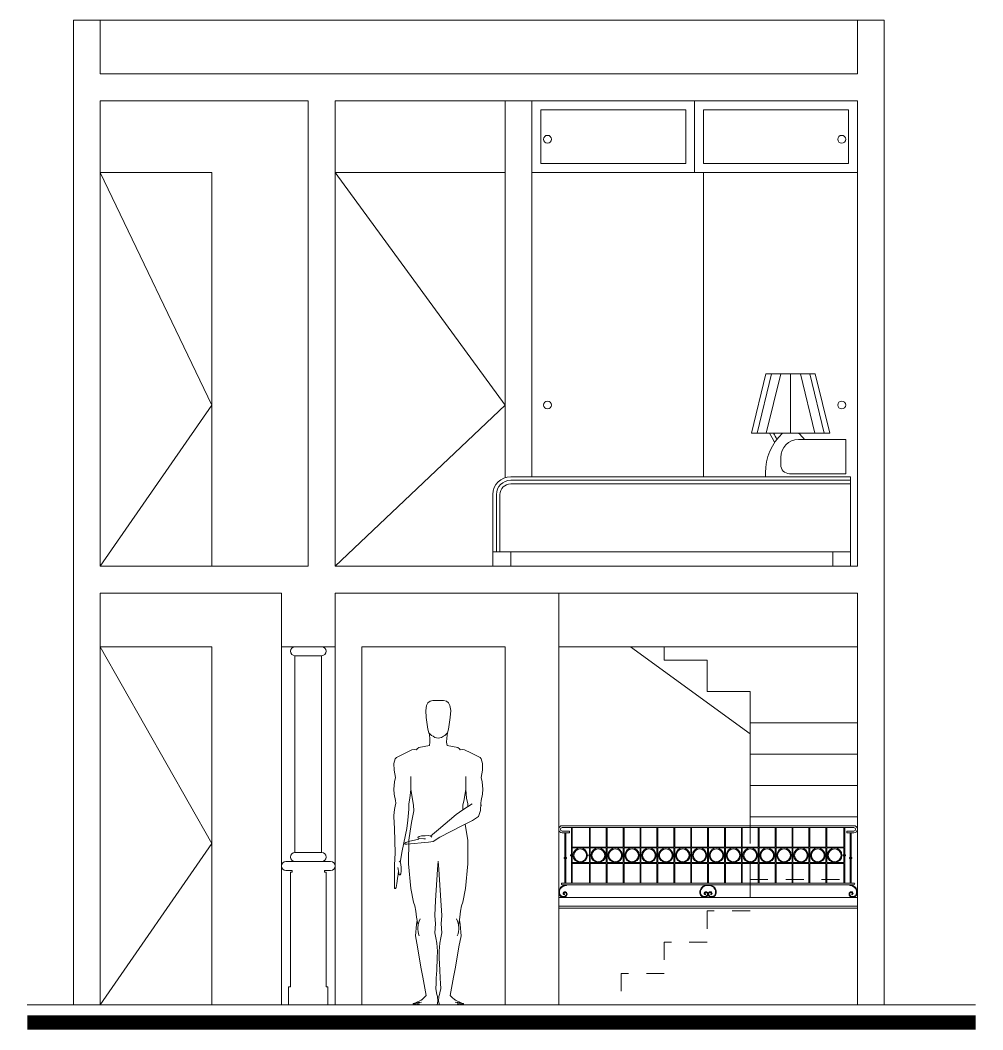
# Model space of a CAD drawing. Header units: millimetres. Extents: x 219.2 to 298.5, y 137.8 to 166.3.
# Drawn here: x 293.08 to 298.46, y 143.82 to 149.46 of the extents above; entities that cross this region are included whole.
import ezdxf

# ---------------------------------------------------------------- set-up
doc = ezdxf.new("R2010")
doc.units = ezdxf.units.MM
doc.linetypes.add('HIDDEN2', pattern=[4.7625, 3.175, -1.5875])
for name, color, linetype, lineweight in [('fach00', 33, 'Continuous', 0), ('fach20', 160, 'Continuous', 20), ('proy', 2, 'HIDDEN2', 0)]:
    doc.layers.add(name, color=color, linetype=linetype, lineweight=lineweight)

# ---------------------------------------------------------------- blocks, each defined once
blk = doc.blocks.new('COMOTE')
for p, q in [((248.9328, 132.7771), (248.9314, 132.7553)), ((248.9362, 132.8065), (248.9328, 132.7771)), ((248.9314, 132.7553), (248.9338, 132.7367)), ((248.9338, 132.7367), (248.9941, 132.7244)), ((248.9941, 132.7244), (249.0027, 132.7172)), ((249.0027, 132.7172), (249.0075, 132.7129)), ((249.0075, 132.7129), (249.0184, 132.7134)), ((249.0184, 132.7134), (249.0323, 132.712)), ((249.0323, 132.712), (249.0671, 132.6958)), ((249.0671, 132.6958), (249.1191, 132.6695)), ((249.1191, 132.6695), (249.1251, 132.6627)), ((249.1251, 132.6627), (249.1325, 132.6363)), ((249.1319, 132.598), (249.1246, 132.558)), ((249.1325, 132.6363), (249.1319, 132.598)), ((249.1246, 132.558), (249.1302, 132.5333)), ((249.0435, 132.4422), (249.0383, 132.4902)), ((249.1302, 132.5333), (249.1332, 132.4914)), ((249.1332, 132.4914), (249.1313, 132.4646)), ((249.0501, 132.4104), (249.0435, 132.4422)), ((249.1246, 132.4285), (249.1223, 132.4145)), ((249.1313, 132.4646), (249.1246, 132.4285)), ((248.9843, 132.3499), (249.0224, 132.3772)), ((249.0224, 132.3772), (249.0736, 132.411)), ((249.0501, 132.3955), (249.0501, 132.4104)), ((249.1095, 132.3394), (249.1211, 132.373)), ((249.1211, 132.373), (249.1223, 132.4145)), ((249.1223, 132.4145), (249.1251, 132.3981)), ((248.8866, 132.2666), (248.9843, 132.3499)), ((249.0766, 132.3177), (249.0171, 132.2878)), ((249.0818, 132.3208), (249.0766, 132.3177)), ((249.1095, 132.3394), (249.0818, 132.3208)), ((248.8418, 132.2306), (248.8866, 132.2666)), ((249.0171, 132.2878), (248.8945, 132.2244)), ((248.7261, 132.201), (248.7529, 132.2073)), ((248.7529, 132.2073), (248.7766, 132.2129)), ((248.8945, 132.2244), (248.856, 132.2)), ((248.6985, 132.1904), (248.7035, 132.194)), ((248.6988, 132.186), (248.6985, 132.1904)), ((248.7003, 132.1842), (248.6988, 132.186)), ((248.7087, 132.1843), (248.7003, 132.1842)), ((248.7035, 132.194), (248.7261, 132.201)), ((248.8301, 132.1966), (248.7087, 132.1843)), ((248.8301, 132.1966), (248.856, 132.2)), ((248.7676, 131.2953), (248.7691, 131.2996)), ((248.7691, 131.2996), (248.773, 131.2999)), ((248.773, 131.2999), (248.777, 131.3001)), ((248.7756, 131.2962), (248.7773, 131.301)), ((248.9942, 131.2962), (248.9925, 131.301)), ((248.9968, 131.2999), (248.9928, 131.3001)), ((249.0006, 131.2996), (248.9968, 131.2999)), ((249.0022, 131.2953), (249.0006, 131.2996)), ((248.7467, 131.2929), (248.7478, 131.2957)), ((248.747, 131.2903), (248.7467, 131.2929)), ((248.7511, 131.288), (248.747, 131.2903)), ((248.7478, 131.2957), (248.7503, 131.2959)), ((248.7503, 131.2959), (248.7529, 131.2961)), ((248.7519, 131.2935), (248.7531, 131.2966)), ((248.7522, 131.2906), (248.7519, 131.2935)), ((248.7568, 131.288), (248.7522, 131.2906)), ((248.7531, 131.2966), (248.756, 131.2969)), ((248.756, 131.2969), (248.7603, 131.2971)), ((248.7592, 131.2943), (248.7606, 131.298)), ((248.7596, 131.291), (248.7592, 131.2943)), ((248.765, 131.288), (248.7596, 131.291)), ((248.7606, 131.298), (248.764, 131.2984)), ((248.764, 131.2984), (248.7688, 131.2986)), ((248.768, 131.2914), (248.7676, 131.2953)), ((248.7742, 131.288), (248.768, 131.2914)), ((248.776, 131.2918), (248.7756, 131.2962)), ((248.783, 131.288), (248.776, 131.2918)), ((248.9868, 131.288), (248.9938, 131.2918)), ((248.9938, 131.2918), (248.9942, 131.2962)), ((248.9956, 131.288), (249.0018, 131.2914)), ((249.0058, 131.2984), (249.001, 131.2986)), ((249.0018, 131.2914), (249.0022, 131.2953)), ((249.0048, 131.288), (249.0102, 131.291)), ((249.0092, 131.298), (249.0058, 131.2984)), ((249.0105, 131.2943), (249.0092, 131.298)), ((249.0138, 131.2969), (249.0095, 131.2971)), ((249.0102, 131.291), (249.0105, 131.2943)), ((249.0129, 131.288), (249.0176, 131.2906)), ((249.0167, 131.2966), (249.0138, 131.2969)), ((249.0179, 131.2935), (249.0167, 131.2966)), ((249.0194, 131.2959), (249.0169, 131.2961)), ((249.0176, 131.2906), (249.0179, 131.2935)), ((249.0187, 131.288), (249.0228, 131.2903)), ((249.022, 131.2957), (249.0194, 131.2959)), ((249.023, 131.2929), (249.022, 131.2957)), ((249.0228, 131.2903), (249.023, 131.2929))]:
    blk.add_line(p, q)
blk.add_lwpolyline([(248.9149, 132.9873, 0.023085), (248.8549, 132.9873), (248.8388, 132.983), (248.8274, 132.9747), (248.8197, 132.9591), (248.8149, 132.9317), (248.818, 132.8922), (248.8269, 132.8281), (248.8329, 132.8072), (248.8475, 132.7923), (248.8555, 132.7888), (248.8665, 132.7811), (248.8849, 132.7779), (248.9033, 132.7811), (248.9143, 132.7888), (248.9223, 132.7923), (248.9369, 132.8072), (248.9429, 132.8281), (248.9518, 132.8922), (248.9549, 132.9317), (248.9501, 132.9591), (248.9424, 132.9747), (248.9309, 132.983)], format="xyb", close=True)
for points in [[(248.8336, 132.8065), (248.837, 132.7771), (248.8384, 132.7553), (248.836, 132.7367), (248.7757, 132.7244), (248.7671, 132.7172), (248.7623, 132.7129), (248.7514, 132.7134), (248.7375, 132.712), (248.7027, 132.6958), (248.6507, 132.6695), (248.6446, 132.6627), (248.6373, 132.6363), (248.6379, 132.598), (248.6452, 132.558), (248.6396, 132.5333), (248.6366, 132.4914), (248.6384, 132.4646), (248.6452, 132.4285), (248.6475, 132.4145), (248.6446, 132.3981), (248.6396, 132.3779), (248.6367, 132.3447), (248.6366, 132.3386), (248.6393, 132.272), (248.6432, 132.1341), (248.6393, 132.0691), (248.6393, 131.9471), (248.6401, 131.9387), (248.642, 131.9374), (248.6465, 131.9375), (248.6495, 131.9428), (248.6541, 131.966), (248.6578, 131.9933), (248.661, 132.0175), (248.6626, 132.0361)], [(248.7708, 131.738), (248.7636, 131.7775), (248.76, 131.8111), (248.7545, 131.841), (248.7469, 131.8614), (248.7321, 131.9375), (248.7193, 132.0757), (248.7205, 132.2074), (248.7337, 132.2953), (248.7363, 132.3156), (248.7478, 132.3721), (248.7469, 132.403), (248.7399, 132.4348), (248.731, 132.4931), (248.731, 132.5638)], [(249.0221, 132.377), (249.0228, 132.403), (249.0299, 132.4348), (249.0388, 132.4931), (249.0388, 132.5638)], [(248.6726, 132.0825), (248.6839, 132.1476), (248.7094, 132.2735), (248.7149, 132.32), (248.7196, 132.3812), (248.7196, 132.4104), (248.7263, 132.4422), (248.7315, 132.4902)], [(248.999, 131.738), (249.0062, 131.7775), (249.0097, 131.8111), (249.0153, 131.841), (249.0229, 131.8614), (249.0377, 131.9375), (249.0505, 132.0757), (249.0493, 132.2074), (249.0361, 132.2953), (249.0358, 132.2972)], [(248.8141, 132.215), (248.8035, 132.2157), (248.7825, 132.2175), (248.7716, 132.2186), (248.7711, 132.2232), (248.7775, 132.2282), (248.7911, 132.2318), (248.8107, 132.2323), (248.83, 132.2328), (248.8435, 132.2303), (248.8482, 132.2249)], [(248.6593, 132.0551), (248.661, 132.0446), (248.6649, 132.0238), (248.6671, 132.0131), (248.6717, 132.0131), (248.6761, 132.0199), (248.6783, 132.0338), (248.6768, 132.0534), (248.6754, 132.0726), (248.6715, 132.0858), (248.6656, 132.0899)], [(248.7913, 131.3019), (248.7817, 131.3015), (248.7773, 131.301), (248.7476, 131.2956), (248.744, 131.2941), (248.7437, 131.2903), (248.7444, 131.288), (248.8779, 131.288), (248.8832, 131.3074), (248.8812, 131.3341), (248.8773, 131.3453), (248.8753, 131.3552), (248.8712, 131.3786), (248.8722, 131.4075), (248.8735, 131.4367), (248.8766, 131.4808), (248.879, 131.5492), (248.88, 131.5867), (248.8762, 131.6317), (248.8706, 131.6626), (248.8656, 131.6896), (248.869, 131.7404), (248.8657, 131.7859), (248.8702, 131.8709), (248.881, 132.0434), (248.8849, 132.0903), (248.8888, 132.0434), (248.8995, 131.8709), (248.904, 131.7859), (248.9007, 131.7404), (248.9041, 131.6896), (248.8992, 131.6626), (248.8936, 131.6317), (248.8898, 131.5867), (248.8907, 131.5492), (248.8932, 131.4808), (248.8963, 131.4367), (248.8976, 131.4075), (248.8986, 131.3786), (248.8945, 131.3552), (248.8925, 131.3453), (248.8886, 131.3341), (248.8866, 131.3074), (248.8919, 131.288), (249.0254, 131.288), (249.0261, 131.2903), (249.0258, 131.2941), (249.0222, 131.2956), (248.9925, 131.301), (248.9881, 131.3015), (248.9785, 131.3019)]]:
    blk.add_lwpolyline(points)
for points in [[(248.7669, 131.7597), (248.7628, 131.7357), (248.7571, 131.6729), (248.7695, 131.6107), (248.7881, 131.4976), (248.7993, 131.4423), (248.8179, 131.3403), (248.8086, 131.331, -0.007716), (248.8083, 131.3307), (248.7922, 131.3157, -0.084888), (248.7894, 131.3138), (248.7568, 131.2995), (248.7476, 131.2956)], [(249.0029, 131.7597), (249.007, 131.7357), (249.0126, 131.6729), (249.0003, 131.6107), (248.9817, 131.4976), (248.9704, 131.4423), (248.9518, 131.3403), (248.9612, 131.331, 0.007716), (248.9614, 131.3307), (248.9776, 131.3157, 0.084888), (248.9804, 131.3138), (249.013, 131.2995), (249.0222, 131.2956)]]:
    blk.add_lwpolyline(points, format="xyb")
for start, end in [(153.0751, 201.7459), (338.2541, 26.9249)]:
    blk.add_arc((248.8849, 131.7152), 0.1145, start, end)

msp = doc.modelspace()

# ---------------------------------------------------------------- linework, layer by layer
at = {"layer": 'fach00'}
for p, q in [((297.764, 149.4613), (293.5316, 149.4613)), ((295.794, 149.0113), (295.794, 146.9061)), ((295.944, 149.0113), (295.944, 146.9113)), ((296.854, 148.6113), (296.854, 149.0113)), ((294.1546, 148.6113), (293.5316, 148.6113)), ((294.1546, 147.3113), (293.5316, 148.6113)), ((294.1546, 148.6113), (294.1546, 146.4113)), ((295.794, 148.6113), (294.844, 148.6113)), ((295.794, 147.3113), (294.844, 148.6113)), ((295.944, 148.6113), (297.764, 148.6113)), ((296.904, 148.6113), (296.904, 146.9113)), ((297.2525, 147.4862), (297.1719, 147.1544)), ((297.2834, 147.4862), (297.2027, 147.1544)), ((297.5285, 147.4862), (297.2525, 147.4862)), ((297.3349, 147.4862), (297.2542, 147.1544)), ((297.3905, 147.4862), (297.3905, 147.1544)), ((297.4461, 147.4862), (297.5268, 147.1544)), ((297.4976, 147.4862), (297.5783, 147.1544)), ((297.6091, 147.1544), (297.5285, 147.4862)), ((293.5316, 146.4113), (294.1546, 147.3113)), ((294.844, 146.4113), (295.794, 147.3113)), ((297.1719, 147.1544), (297.6091, 147.1544)), ((297.4351, 147.1187), (297.6996, 147.1187)), ((297.6996, 147.1187), (297.6996, 146.9279)), ((297.3351, 146.9779), (297.3351, 147.0187)), ((297.6996, 146.9279), (297.3851, 146.9279)), ((295.8259, 146.9113), (297.7259, 146.9113)), ((295.8259, 146.8913), (297.7259, 146.8913)), ((295.8259, 146.8713), (297.7259, 146.8713)), ((297.7259, 146.9113), (297.7259, 146.491)), ((295.7259, 146.8113), (295.7259, 146.491)), ((295.7459, 146.8113), (295.7459, 146.491)), ((295.7659, 146.8113), (295.7659, 146.491)), ((295.7259, 146.491), (297.7259, 146.491)), ((295.7259, 146.491), (295.7259, 146.4113)), ((295.8259, 146.491), (295.8259, 146.4113)), ((297.6259, 146.491), (297.6259, 146.4113)), ((297.7259, 146.491), (297.7259, 146.4113)), ((295.8259, 146.4113), (295.7259, 146.4113)), ((297.7259, 146.4113), (297.6259, 146.4113)), ((296.094, 146.2613), (296.094, 143.9613)), ((294.1546, 144.8613), (293.5316, 145.9613)), ((294.1546, 145.9613), (293.5316, 145.9613)), ((294.1546, 145.9613), (294.1546, 143.9613)), ((294.544, 145.9613), (294.544, 143.9613)), ((294.619, 144.8113), (294.619, 145.9113)), ((294.769, 145.9113), (294.619, 145.9113)), ((294.769, 144.8113), (294.769, 145.9113)), ((294.844, 145.9613), (294.844, 143.9613)), ((294.994, 145.9613), (294.994, 143.9613)), ((295.794, 145.9613), (294.994, 145.9613)), ((295.794, 145.9613), (295.794, 143.9613)), ((296.094, 145.9613), (297.764, 145.9613)), ((297.164, 145.4745), (296.4962, 145.9613)), ((296.684, 145.8863), (296.684, 145.9613)), ((296.684, 145.8863), (296.924, 145.8863)), ((296.924, 145.7113), (296.924, 145.8863)), ((297.164, 145.7113), (296.924, 145.7113)), ((297.164, 144.9615), (297.164, 145.7113)), ((297.164, 145.5363), (297.764, 145.5363)), ((297.164, 145.3613), (297.764, 145.3613)), ((297.164, 145.1863), (297.764, 145.1863)), ((297.164, 145.0113), (297.764, 145.0113)), ((297.744, 144.9615), (296.114, 144.9615)), ((297.744, 144.9515), (296.114, 144.9515)), ((296.1648, 144.7994), (296.1648, 144.9515)), ((296.1698, 144.842), (296.1698, 144.9515)), ((296.2658, 144.842), (296.2658, 144.9515)), ((296.2708, 144.842), (296.2708, 144.9515)), ((296.3601, 144.842), (296.3601, 144.9515)), ((296.3651, 144.842), (296.3651, 144.9515)), ((296.4545, 144.842), (296.4545, 144.9515)), ((296.4595, 144.842), (296.4595, 144.9515)), ((296.5489, 144.842), (296.5489, 144.9515)), ((296.5539, 144.842), (296.5539, 144.9515)), ((296.6433, 144.842), (296.6433, 144.9515)), ((296.6483, 144.842), (296.6483, 144.9515)), ((296.7377, 144.842), (296.7377, 144.9515)), ((296.7427, 144.842), (296.7427, 144.9515)), ((296.8321, 144.842), (296.8321, 144.9515)), ((296.8371, 144.842), (296.8371, 144.9515)), ((296.9265, 144.842), (296.9265, 144.9515)), ((296.9315, 144.842), (296.9315, 144.9515)), ((297.0208, 144.842), (297.0208, 144.9515)), ((297.0258, 144.842), (297.0258, 144.9515)), ((297.1152, 144.842), (297.1152, 144.9515)), ((297.1202, 144.842), (297.1202, 144.9515)), ((297.2096, 144.842), (297.2096, 144.9515)), ((297.2146, 144.842), (297.2146, 144.9515)), ((297.304, 144.842), (297.304, 144.9515)), ((297.309, 144.842), (297.309, 144.9515)), ((297.3984, 144.842), (297.3984, 144.9515)), ((297.4034, 144.842), (297.4034, 144.9515)), ((297.4928, 144.842), (297.4928, 144.9515)), ((297.4978, 144.842), (297.4978, 144.9515)), ((297.5871, 144.842), (297.5871, 144.9515)), ((297.5921, 144.842), (297.5921, 144.9515)), ((297.6881, 144.842), (297.6881, 144.9515)), ((297.6931, 144.7994), (297.6931, 144.9515)), ((296.154, 144.9315), (296.114, 144.9315)), ((296.154, 144.9215), (296.114, 144.9215)), ((296.129, 144.7844), (296.129, 144.9215)), ((296.134, 144.7844), (296.134, 144.9215)), ((296.154, 144.9315), (296.154, 144.9215)), ((297.704, 144.9315), (297.704, 144.9215)), ((297.704, 144.9315), (297.744, 144.9315)), ((297.704, 144.9215), (297.744, 144.9215)), ((297.724, 144.7844), (297.724, 144.9215)), ((297.729, 144.7844), (297.729, 144.9215)), ((293.5316, 143.9613), (294.1546, 144.8613)), ((296.1698, 144.842), (296.2658, 144.842)), ((296.1698, 144.7994), (296.1698, 144.837)), ((296.1698, 144.837), (296.2658, 144.837)), ((296.2658, 144.7994), (296.2658, 144.837)), ((296.2708, 144.842), (296.3601, 144.842)), ((296.2708, 144.7994), (296.2708, 144.837)), ((296.2708, 144.837), (296.3601, 144.837)), ((296.3601, 144.7994), (296.3601, 144.837)), ((296.3651, 144.842), (296.4545, 144.842)), ((296.3651, 144.7994), (296.3651, 144.837)), ((296.3651, 144.837), (296.4545, 144.837)), ((296.4545, 144.7994), (296.4545, 144.837)), ((296.4595, 144.842), (296.5489, 144.842)), ((296.4595, 144.7994), (296.4595, 144.837)), ((296.4595, 144.837), (296.5489, 144.837)), ((296.5489, 144.7994), (296.5489, 144.837)), ((296.5539, 144.842), (296.6433, 144.842)), ((296.5539, 144.7994), (296.5539, 144.837)), ((296.5539, 144.837), (296.6433, 144.837)), ((296.6433, 144.7994), (296.6433, 144.837)), ((296.6483, 144.842), (296.7377, 144.842)), ((296.6483, 144.7994), (296.6483, 144.837)), ((296.6483, 144.837), (296.7377, 144.837)), ((296.7377, 144.7994), (296.7377, 144.837)), ((296.7427, 144.842), (296.8321, 144.842)), ((296.7427, 144.7994), (296.7427, 144.837)), ((296.7427, 144.837), (296.8321, 144.837)), ((296.8321, 144.7994), (296.8321, 144.837)), ((296.8371, 144.842), (296.9265, 144.842)), ((296.8371, 144.7994), (296.8371, 144.837)), ((296.8371, 144.837), (296.9265, 144.837)), ((296.9265, 144.7994), (296.9265, 144.837)), ((296.9315, 144.842), (297.0208, 144.842)), ((296.9315, 144.7994), (296.9315, 144.837)), ((296.9315, 144.837), (297.0208, 144.837)), ((297.0208, 144.7994), (297.0208, 144.837)), ((297.0258, 144.842), (297.1152, 144.842)), ((297.0258, 144.7994), (297.0258, 144.837)), ((297.0258, 144.837), (297.1152, 144.837)), ((297.1152, 144.7994), (297.1152, 144.837)), ((297.1202, 144.842), (297.2096, 144.842)), ((297.1202, 144.7994), (297.1202, 144.837)), ((297.1202, 144.837), (297.2096, 144.837)), ((297.2096, 144.7994), (297.2096, 144.837)), ((297.2146, 144.842), (297.304, 144.842)), ((297.2146, 144.7994), (297.2146, 144.837)), ((297.2146, 144.837), (297.304, 144.837)), ((297.304, 144.7994), (297.304, 144.837)), ((297.309, 144.842), (297.3984, 144.842)), ((297.309, 144.7994), (297.309, 144.837)), ((297.309, 144.837), (297.3984, 144.837)), ((297.3984, 144.7994), (297.3984, 144.837)), ((297.4034, 144.842), (297.4928, 144.842)), ((297.4034, 144.7994), (297.4034, 144.837)), ((297.4034, 144.837), (297.4928, 144.837)), ((297.4928, 144.7994), (297.4928, 144.837)), ((297.4978, 144.842), (297.5871, 144.842)), ((297.4978, 144.7994), (297.4978, 144.837)), ((297.4978, 144.837), (297.5871, 144.837)), ((297.5871, 144.7994), (297.5871, 144.837)), ((297.5921, 144.842), (297.6881, 144.842)), ((297.5921, 144.7994), (297.5921, 144.837)), ((297.5921, 144.837), (297.6881, 144.837)), ((297.6881, 144.7994), (297.6881, 144.837)), ((294.769, 144.8113), (294.619, 144.8113)), ((296.1249, 144.7784), (296.1249, 144.7844)), ((296.138, 144.7844), (296.1249, 144.7844)), ((296.138, 144.7784), (296.138, 144.7844)), ((296.1739, 144.7994), (296.1608, 144.7994)), ((296.1608, 144.7934), (296.1608, 144.7994)), ((296.1739, 144.7934), (296.1608, 144.7934)), ((296.1648, 144.6413), (296.1648, 144.7934)), ((296.1698, 144.7558), (296.1698, 144.7934)), ((296.1739, 144.7934), (296.1739, 144.7994)), ((296.2617, 144.7934), (296.2617, 144.7994)), ((296.2748, 144.7994), (296.2617, 144.7994)), ((296.2748, 144.7934), (296.2617, 144.7934)), ((296.2658, 144.7558), (296.2658, 144.7934)), ((296.2708, 144.7558), (296.2708, 144.7934)), ((296.2748, 144.7934), (296.2748, 144.7994)), ((296.3561, 144.7934), (296.3561, 144.7994)), ((296.3692, 144.7994), (296.3561, 144.7994)), ((296.3692, 144.7934), (296.3561, 144.7934)), ((296.3601, 144.7558), (296.3601, 144.7934)), ((296.3651, 144.7558), (296.3651, 144.7934)), ((296.3692, 144.7934), (296.3692, 144.7994)), ((296.4505, 144.7934), (296.4505, 144.7994)), ((296.4636, 144.7994), (296.4505, 144.7994)), ((296.4636, 144.7934), (296.4505, 144.7934)), ((296.4545, 144.7558), (296.4545, 144.7934)), ((296.4595, 144.7558), (296.4595, 144.7934)), ((296.4636, 144.7934), (296.4636, 144.7994)), ((296.5449, 144.7934), (296.5449, 144.7994)), ((296.558, 144.7994), (296.5449, 144.7994)), ((296.558, 144.7934), (296.5449, 144.7934)), ((296.5489, 144.7558), (296.5489, 144.7934)), ((296.5539, 144.7558), (296.5539, 144.7934)), ((296.558, 144.7934), (296.558, 144.7994)), ((296.6392, 144.7934), (296.6392, 144.7994)), ((296.6524, 144.7994), (296.6392, 144.7994)), ((296.6524, 144.7934), (296.6392, 144.7934)), ((296.6433, 144.7558), (296.6433, 144.7934)), ((296.6483, 144.7558), (296.6483, 144.7934)), ((296.6524, 144.7934), (296.6524, 144.7994)), ((296.7336, 144.7934), (296.7336, 144.7994)), ((296.7467, 144.7994), (296.7336, 144.7994)), ((296.7467, 144.7934), (296.7336, 144.7934)), ((296.7377, 144.7558), (296.7377, 144.7934)), ((296.7427, 144.7558), (296.7427, 144.7934)), ((296.7467, 144.7934), (296.7467, 144.7994)), ((296.828, 144.7934), (296.828, 144.7994)), ((296.8411, 144.7994), (296.828, 144.7994)), ((296.8411, 144.7934), (296.828, 144.7934)), ((296.8321, 144.7558), (296.8321, 144.7934)), ((296.8371, 144.7558), (296.8371, 144.7934)), ((296.8411, 144.7934), (296.8411, 144.7994)), ((296.9224, 144.7934), (296.9224, 144.7994)), ((296.9355, 144.7994), (296.9224, 144.7994)), ((296.9355, 144.7934), (296.9224, 144.7934)), ((296.9265, 144.7558), (296.9265, 144.7934)), ((296.9315, 144.7558), (296.9315, 144.7934)), ((296.9355, 144.7934), (296.9355, 144.7994)), ((297.0168, 144.7934), (297.0168, 144.7994)), ((297.0299, 144.7994), (297.0168, 144.7994)), ((297.0299, 144.7934), (297.0168, 144.7934)), ((297.0208, 144.7558), (297.0208, 144.7934)), ((297.0258, 144.7558), (297.0258, 144.7934)), ((297.0299, 144.7934), (297.0299, 144.7994)), ((297.1112, 144.7934), (297.1112, 144.7994)), ((297.1243, 144.7994), (297.1112, 144.7994)), ((297.1243, 144.7934), (297.1112, 144.7934)), ((297.1152, 144.7558), (297.1152, 144.7934)), ((297.1202, 144.7558), (297.1202, 144.7934)), ((297.1243, 144.7934), (297.1243, 144.7994)), ((297.2056, 144.7934), (297.2056, 144.7994)), ((297.2187, 144.7994), (297.2056, 144.7994)), ((297.2187, 144.7934), (297.2056, 144.7934)), ((297.2096, 144.7558), (297.2096, 144.7934)), ((297.2146, 144.7558), (297.2146, 144.7934)), ((297.2187, 144.7934), (297.2187, 144.7994)), ((297.2999, 144.7934), (297.2999, 144.7994)), ((297.313, 144.7994), (297.2999, 144.7994)), ((297.313, 144.7934), (297.2999, 144.7934)), ((297.304, 144.7558), (297.304, 144.7934)), ((297.309, 144.7558), (297.309, 144.7934)), ((297.313, 144.7934), (297.313, 144.7994)), ((297.3943, 144.7934), (297.3943, 144.7994)), ((297.4074, 144.7994), (297.3943, 144.7994)), ((297.4074, 144.7934), (297.3943, 144.7934)), ((297.3984, 144.7558), (297.3984, 144.7934)), ((297.4034, 144.7558), (297.4034, 144.7934)), ((297.4074, 144.7934), (297.4074, 144.7994)), ((297.4887, 144.7934), (297.4887, 144.7994)), ((297.5018, 144.7994), (297.4887, 144.7994)), ((297.5018, 144.7934), (297.4887, 144.7934)), ((297.4928, 144.7558), (297.4928, 144.7934)), ((297.4978, 144.7558), (297.4978, 144.7934)), ((297.5018, 144.7934), (297.5018, 144.7994)), ((297.5831, 144.7934), (297.5831, 144.7994)), ((297.5962, 144.7994), (297.5831, 144.7994)), ((297.5962, 144.7934), (297.5831, 144.7934)), ((297.5871, 144.7558), (297.5871, 144.7934)), ((297.5921, 144.7558), (297.5921, 144.7934)), ((297.5962, 144.7934), (297.5962, 144.7994)), ((297.684, 144.7934), (297.684, 144.7994)), ((297.684, 144.7994), (297.6971, 144.7994)), ((297.684, 144.7934), (297.6971, 144.7934)), ((297.6881, 144.7558), (297.6881, 144.7934)), ((297.6931, 144.6413), (297.6931, 144.7934)), ((297.6971, 144.7934), (297.6971, 144.7994)), ((297.7199, 144.7844), (297.733, 144.7844)), ((297.7199, 144.7784), (297.7199, 144.7844)), ((297.733, 144.7784), (297.733, 144.7844)), ((296.138, 144.7784), (296.1249, 144.7784)), ((296.129, 144.6413), (296.129, 144.7784)), ((296.134, 144.6413), (296.134, 144.7784)), ((296.1698, 144.7558), (296.2658, 144.7558)), ((296.1698, 144.6413), (296.1698, 144.7508)), ((296.1698, 144.7508), (296.2658, 144.7508)), ((296.2658, 144.6413), (296.2658, 144.7508)), ((296.2708, 144.7558), (296.3601, 144.7558)), ((296.2708, 144.6413), (296.2708, 144.7508)), ((296.2708, 144.7508), (296.3601, 144.7508)), ((296.3601, 144.6413), (296.3601, 144.7508)), ((296.3651, 144.7558), (296.4545, 144.7558)), ((296.3651, 144.6413), (296.3651, 144.7508)), ((296.3651, 144.7508), (296.4545, 144.7508)), ((296.4545, 144.6413), (296.4545, 144.7508)), ((296.4595, 144.7558), (296.5489, 144.7558)), ((296.4595, 144.6413), (296.4595, 144.7508)), ((296.4595, 144.7508), (296.5489, 144.7508)), ((296.5489, 144.6413), (296.5489, 144.7508)), ((296.5539, 144.7558), (296.6433, 144.7558)), ((296.5539, 144.6413), (296.5539, 144.7508)), ((296.5539, 144.7508), (296.6433, 144.7508)), ((296.6433, 144.6413), (296.6433, 144.7508)), ((296.6483, 144.7558), (296.7377, 144.7558)), ((296.6483, 144.6413), (296.6483, 144.7508)), ((296.6483, 144.7508), (296.7377, 144.7508)), ((296.7377, 144.6413), (296.7377, 144.7508)), ((296.7427, 144.7558), (296.8321, 144.7558)), ((296.7427, 144.6413), (296.7427, 144.7508)), ((296.7427, 144.7508), (296.8321, 144.7508)), ((296.8321, 144.6413), (296.8321, 144.7508)), ((296.8371, 144.7558), (296.9265, 144.7558)), ((296.8371, 144.6413), (296.8371, 144.7508)), ((296.8371, 144.7508), (296.9265, 144.7508)), ((296.9265, 144.6413), (296.9265, 144.7508)), ((296.9315, 144.7558), (297.0208, 144.7558)), ((296.9315, 144.6413), (296.9315, 144.7508)), ((296.9315, 144.7508), (297.0208, 144.7508)), ((297.0208, 144.6413), (297.0208, 144.7508)), ((297.0258, 144.7558), (297.1152, 144.7558)), ((297.0258, 144.6413), (297.0258, 144.7508)), ((297.0258, 144.7508), (297.1152, 144.7508)), ((297.1152, 144.6413), (297.1152, 144.7508)), ((297.1202, 144.7558), (297.2096, 144.7558)), ((297.1202, 144.6413), (297.1202, 144.7508)), ((297.1202, 144.7508), (297.2096, 144.7508)), ((297.2096, 144.6413), (297.2096, 144.7508)), ((297.2146, 144.7558), (297.304, 144.7558)), ((297.2146, 144.6413), (297.2146, 144.7508)), ((297.2146, 144.7508), (297.304, 144.7508)), ((297.304, 144.6413), (297.304, 144.7508)), ((297.309, 144.7558), (297.3984, 144.7558)), ((297.309, 144.6413), (297.309, 144.7508)), ((297.309, 144.7508), (297.3984, 144.7508)), ((297.3984, 144.6413), (297.3984, 144.7508)), ((297.4034, 144.7558), (297.4928, 144.7558)), ((297.4034, 144.6413), (297.4034, 144.7508)), ((297.4034, 144.7508), (297.4928, 144.7508)), ((297.4928, 144.6413), (297.4928, 144.7508)), ((297.4978, 144.7558), (297.5871, 144.7558)), ((297.4978, 144.6413), (297.4978, 144.7508)), ((297.4978, 144.7508), (297.5871, 144.7508)), ((297.5871, 144.6413), (297.5871, 144.7508)), ((297.5921, 144.7558), (297.6881, 144.7558)), ((297.5921, 144.6413), (297.5921, 144.7508)), ((297.5921, 144.7508), (297.6881, 144.7508)), ((297.6881, 144.6413), (297.6881, 144.7508)), ((297.7199, 144.7784), (297.733, 144.7784)), ((297.724, 144.6413), (297.724, 144.7784)), ((297.729, 144.6413), (297.729, 144.7784)), ((297.744, 144.6413), (296.114, 144.6413)), ((297.744, 144.6313), (296.114, 144.6313)), ((296.1368, 144.6274), (296.1368, 144.6313)), ((297.7211, 144.6274), (297.7211, 144.6313)), ((297.764, 144.5613), (296.094, 144.5613)), ((296.1256, 144.5799), (296.1256, 144.576)), ((296.9138, 144.5799), (296.9138, 144.576)), ((296.9441, 144.5799), (296.9441, 144.576)), ((297.7323, 144.5799), (297.7323, 144.576)), ((297.764, 144.5113), (296.094, 144.5113)), ((297.764, 144.5013), (296.094, 144.5013))]:
    msp.add_line(p, q, dxfattribs=at)
for points in [[(296.804, 148.9613), (295.994, 148.9613), (295.994, 148.6613), (296.804, 148.6613)], [(297.714, 148.9613), (296.904, 148.9613), (296.904, 148.6613), (297.714, 148.6613)]]:
    msp.add_lwpolyline(points, close=True, dxfattribs=at)
for points in [[(296.1368, 144.6313, 0.414214), (296.0945, 144.589, 0.414214), (296.1221, 144.5613, 0.414214), (296.1407, 144.5799, 0.414214), (296.1278, 144.5929, 0.414214), (296.1183, 144.5834, 0.414214), (296.1256, 144.576, 0.414214)], [(296.1368, 144.6274, 0.414214), (296.0984, 144.589, 0.414214), (296.1221, 144.5652, 0.414214), (296.1368, 144.5799, 0.414214), (296.1278, 144.589, 0.414214), (296.1221, 144.5834, 0.414214), (296.1256, 144.5799)], [(296.9251, 144.6313, 0.414214), (296.8827, 144.589, 0.414214), (296.9104, 144.5613, 0.414214), (296.929, 144.5799, 0.414214), (296.916, 144.5929, 0.414214), (296.9065, 144.5834, 0.414214), (296.9138, 144.576, 0.414214)], [(296.929, 144.6272, 0.444205), (296.8866, 144.589, 0.414214), (296.9104, 144.5652, 0.414214), (296.9251, 144.5799, 0.414214), (296.916, 144.589, 0.414214), (296.9104, 144.5834, 0.414214), (296.9138, 144.5799)], [(296.9328, 144.6313, -0.414214), (296.9752, 144.589, -0.414214), (296.9475, 144.5613, -0.414214), (296.929, 144.5799, -0.414214), (296.9419, 144.5929, -0.414214), (296.9514, 144.5834, -0.414214), (296.9441, 144.576, -0.414214)], [(296.929, 144.6272, -0.444205), (296.9713, 144.589, -0.414214), (296.9475, 144.5652, -0.414214), (296.9328, 144.5799, -0.414214), (296.9419, 144.589, -0.414214), (296.9475, 144.5834, -0.414214), (296.9441, 144.5799)], [(297.7211, 144.6313, -0.414214), (297.7634, 144.589, -0.414214), (297.7358, 144.5613, -0.414214), (297.7172, 144.5799, -0.414214), (297.7301, 144.5929, -0.414214), (297.7396, 144.5834, -0.414214), (297.7323, 144.576, -0.414214)], [(297.7211, 144.6274, -0.414214), (297.7595, 144.589, -0.414214), (297.7358, 144.5652, -0.414214), (297.7211, 144.5799, -0.414214), (297.7301, 144.589, -0.414214), (297.7358, 144.5834, -0.414214), (297.7323, 144.5799)]]:
    msp.add_lwpolyline(points, format="xyb", dxfattribs=at)
for centre, radius in [((296.0314, 148.7961), 0.022), ((297.6765, 148.7961), 0.022), ((296.0314, 147.3116), 0.022), ((297.6765, 147.3116), 0.022), ((296.2145, 144.7964), 0.0406), ((296.3155, 144.7964), 0.0406), ((296.4098, 144.7964), 0.0406), ((296.5042, 144.7964), 0.0406), ((296.5986, 144.7964), 0.0406), ((296.693, 144.7964), 0.0406), ((296.7874, 144.7964), 0.0406), ((296.8818, 144.7964), 0.0406), ((296.9761, 144.7964), 0.0406), ((297.0705, 144.7964), 0.0406), ((297.1649, 144.7964), 0.0406), ((297.2593, 144.7964), 0.0406), ((297.3537, 144.7964), 0.0406), ((297.4481, 144.7964), 0.0406), ((297.5425, 144.7964), 0.0406), ((297.6368, 144.7964), 0.0406), ((296.2145, 144.7964), 0.0356), ((296.3155, 144.7964), 0.0356), ((296.4098, 144.7964), 0.0356), ((296.5042, 144.7964), 0.0356), ((296.5986, 144.7964), 0.0356), ((296.693, 144.7964), 0.0356), ((296.7874, 144.7964), 0.0356), ((296.8818, 144.7964), 0.0356), ((296.9761, 144.7964), 0.0356), ((297.0705, 144.7964), 0.0356), ((297.1649, 144.7964), 0.0356), ((297.2593, 144.7964), 0.0356), ((297.3537, 144.7964), 0.0356), ((297.4481, 144.7964), 0.0356), ((297.5425, 144.7964), 0.0356), ((297.6368, 144.7964), 0.0356)]:
    msp.add_circle(centre, radius, dxfattribs=at)
for centre, radius, start, end in [((297.5541, 146.9321), 0.3045, 133.0994, 180), ((296.1044, 146.495), 1.3414, 26.8746, 29.445), ((296.1044, 146.495), 1.3614, 27.3071, 28.971), ((297.2269, 146.9321), 0.3045, 37.7867, 46.9006), ((297.4351, 147.0187), 0.1, 90, 180), ((297.3905, 146.9321), 0.1409, 180, 188.4787), ((297.3851, 146.9779), 0.05, 180, 270), ((295.8259, 146.8113), 0.1, 90, 180), ((295.8259, 146.8113), 0.08, 90, 180), ((295.8259, 146.8113), 0.06, 90, 180), ((294.6192, 145.9363), 0.025, 90, 270), ((294.7687, 145.9363), 0.025, 270, 90), ((296.114, 144.9415), 0.02, 90, 270), ((296.114, 144.9415), 0.01, 90, 270), ((297.744, 144.9415), 0.02, 270, 90), ((297.744, 144.9415), 0.01, 270, 90), ((294.6192, 144.7863), 0.025, 90, 270), ((294.7687, 144.7863), 0.025, 270, 90), ((296.114, 144.6363), 0.005, 90, 270), ((297.744, 144.6363), 0.005, 270, 90)]:
    msp.add_arc(centre, radius, start, end, dxfattribs=at)
at = {"layer": 'fach20'}
for p, q in [((293.3816, 149.4613), (293.3816, 143.9613)), ((293.5316, 149.4613), (293.3816, 149.4613)), ((293.5316, 149.4613), (293.5316, 149.1613)), ((297.764, 149.4613), (297.764, 149.1613)), ((297.914, 149.4613), (297.764, 149.4613)), ((297.914, 149.4613), (297.914, 143.9613)), ((297.764, 149.1613), (293.5316, 149.1613)), ((293.5316, 149.0113), (293.5316, 146.4113)), ((294.694, 149.0113), (293.5316, 149.0113)), ((294.694, 149.0113), (294.694, 146.4113)), ((297.764, 149.0113), (294.844, 149.0113)), ((294.844, 149.0113), (294.844, 146.4113)), ((297.764, 149.0113), (297.764, 146.4113)), ((294.694, 146.4113), (293.5316, 146.4113)), ((297.764, 146.4113), (294.844, 146.4113)), ((294.544, 146.2613), (293.5316, 146.2613)), ((293.5316, 146.2613), (293.5316, 143.9613)), ((294.544, 146.2613), (294.544, 145.9613)), ((297.764, 146.2613), (294.844, 146.2613)), ((294.844, 146.2613), (294.844, 145.9613)), ((297.764, 146.2613), (297.764, 143.9613)), ((294.844, 145.9613), (294.544, 145.9613)), ((294.819, 144.7613), (294.569, 144.7613)), ((294.604, 144.7113), (294.569, 144.7113)), ((294.594, 144.7013), (294.594, 144.0613)), ((294.604, 144.7013), (294.594, 144.7013)), ((294.604, 144.7113), (294.604, 144.7013)), ((294.819, 144.7113), (294.784, 144.7113)), ((294.784, 144.7113), (294.784, 144.7013)), ((294.784, 144.7013), (294.794, 144.7013)), ((294.794, 144.7013), (294.794, 144.0613)), ((294.594, 144.0613), (294.584, 144.0613)), ((294.584, 144.0613), (294.584, 143.9613)), ((294.794, 144.0613), (294.804, 144.0613)), ((294.804, 144.0613), (294.804, 143.9613)), ((298.4249, 143.9613), (293.1237, 143.9613))]:
    msp.add_line(p, q, dxfattribs=at)
at = {"layer": 'fach20', "const_width": 0.08}
msp.add_lwpolyline([(298.4249, 143.8613), (293.1237, 143.8613)], dxfattribs=at)
at = {"layer": 'fach20'}
for centre, start, end in [((294.569, 144.7363), 90, 270), ((294.819, 144.7363), 270, 90)]:
    msp.add_arc(centre, 0.025, start, end, dxfattribs=at)
at = {"layer": 'proy', "ltscale": 0.005}
for p, q in [((297.164, 144.6613), (297.164, 144.9615)), ((297.164, 144.6613), (297.164, 144.4863)), ((297.164, 144.6613), (297.764, 144.6613)), ((296.924, 144.4863), (296.924, 144.3113)), ((297.164, 144.4863), (296.924, 144.4863)), ((296.684, 144.3113), (296.684, 144.1363)), ((296.924, 144.3113), (296.684, 144.3113)), ((296.444, 144.1363), (296.444, 143.9613)), ((296.684, 144.1363), (296.444, 144.1363))]:
    msp.add_line(p, q, dxfattribs=at)

# ---------------------------------------------------------------- block references
at = {"layer": 'fach00'}
msp.add_blockref('COMOTE', (46.536, 12.6733), dxfattribs=at)

doc.saveas('drawing.dxf')
